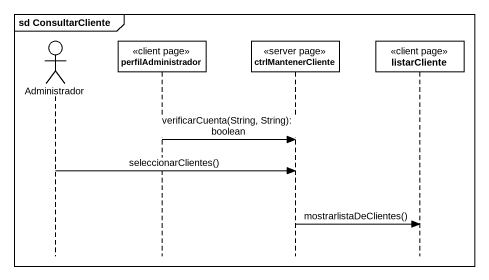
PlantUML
@startuml
mainframe sd ConsultarCliente
hide footbox
actor Administrador
participant perfilAdministrador <<client page>>
participant ctrlMantenerCliente <<server page>>
participant listarCliente <<client page>>

perfilAdministrador -> ctrlMantenerCliente : verificarCuenta(String, String): boolean
Administrador -> ctrlMantenerCliente : seleccionarClientes()
ctrlMantenerCliente -> listarCliente : mostrarlistaDeClientes()
@enduml
